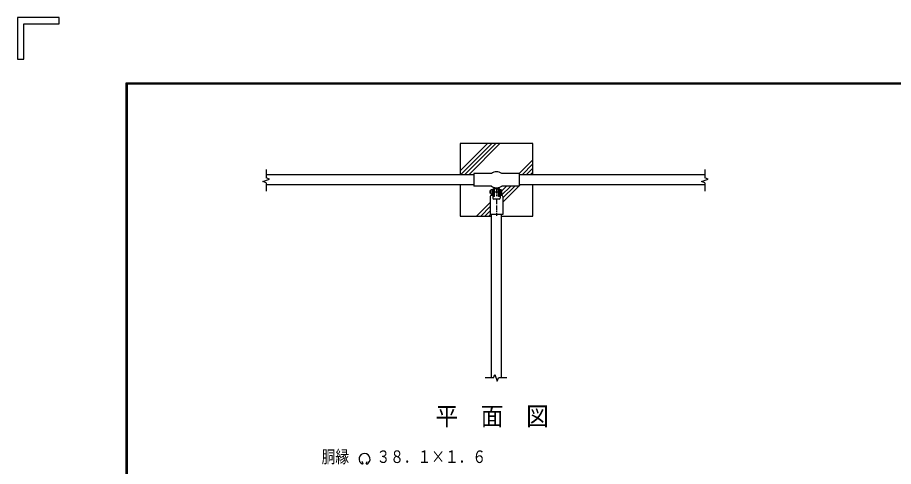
# Model space of a CAD drawing. Units: millimetres, scale not verified. Extents: x -4425 to 4425, y -3150 to 3150.
# Drawn here: x -4425 to -1404, y 1602 to 3150 of the extents above; entities that cross this region are included whole.
import ezdxf
from ezdxf.enums import TextEntityAlignment as Align

# ---------------------------------------------------------------- set-up
doc = ezdxf.new("R2010")
doc.units = ezdxf.units.MM
doc.header["$LTSCALE"] = 20
doc.linetypes.add('USER1', pattern=[1.125, 0.75, -0.125, 0.125, -0.125])
doc.linetypes.add('USER2', pattern=[2, 1.25, -0.25, 0.25, -0.25])
for name, color, linetype, lineweight in [('0-0_1', 7, 'Continuous', 25), ('0-2_0', 7, 'Continuous', 25), ('0-4_WAKU', 7, 'Continuous', 25)]:
    doc.layers.add(name, color=color, linetype=linetype, lineweight=lineweight)
doc.styles.add('ＭＳ ゴシック', font='')
doc.styles.get('ＭＳ ゴシック').set_extended_font_data('MS Gothic')

msp = doc.modelspace()

# ---------------------------------------------------------------- linework, layer by layer
at = {"layer": '0-0_1', "color": 4}
for p, q in [((-2898.07, 2621.39), (-2803.77, 2715.69)), ((-2897.13, 2608.19), (-2789.63, 2715.69)), ((-2882.99, 2608.19), (-2775.49, 2715.69)), ((-2868.85, 2608.19), (-2761.35, 2715.69)), ((-2695.14, 2612.19), (-2648.07, 2659.26)), ((-2685, 2608.19), (-2648.07, 2645.12)), ((-2670.86, 2608.19), (-2648.07, 2630.98)), ((-3567.24, 2625.83), (-3567.24, 2597.18)), ((-2656.72, 2608.19), (-2648.07, 2616.83)), ((-2054.48, 2625.83), (-2054.48, 2597.18)), ((-3567.24, 2580.08), (-3578.99, 2584.36)), ((-3567.24, 2580.08), (-3567.24, 2551.43)), ((-2761.27, 2546.06), (-2738.14, 2569.19)), ((-2757.18, 2536.01), (-2724, 2569.19)), ((-2751.07, 2513.83), (-2691.72, 2573.19)), ((-2751.07, 2527.98), (-2709.86, 2569.19)), ((-2054.48, 2580.08), (-2066.23, 2584.36)), ((-2054.48, 2580.08), (-2054.48, 2551.43)), ((-2841.64, 2465.69), (-2795.07, 2512.26)), ((-2827.5, 2465.69), (-2795.07, 2498.12)), ((-2813.36, 2465.69), (-2795.07, 2483.98)), ((-2799.21, 2465.69), (-2793.69, 2471.21)), ((-2783.67, 1907.93), (-2812.33, 1907.92)), ((-2783.67, 1907.92), (-2779.4, 1919.67)), ((-2737.92, 1907.92), (-2766.57, 1907.93)), ((-3233.17, 1612.8), (-3236.23, 1619.36)), ((-3223.1, 1612.79), (-3219.48, 1619.06))]:
    msp.add_line(p, q, dxfattribs=at)
at = {"layer": '0-0_1'}
for p, q in [((-2851.07, 2608.19), (-3567.24, 2608.19)), ((-2790.85, 2612.19), (-2851.07, 2612.19)), ((-2851.07, 2612.19), (-2851.07, 2569.19)), ((-2695.07, 2612.19), (-2755.29, 2612.19)), ((-2695.07, 2612.19), (-2695.07, 2569.19)), ((-2054.48, 2608.19), (-2695.07, 2608.19)), ((-2851.07, 2573.19), (-3567.24, 2573.19)), ((-2898.07, 2573.19), (-2898.07, 2465.69)), ((-2790.85, 2569.19), (-2851.07, 2569.19)), ((-2695.07, 2569.19), (-2755.29, 2569.19)), ((-2054.48, 2573.19), (-2695.07, 2573.19)), ((-2648.07, 2465.69), (-2648.07, 2573.19)), ((-2898.07, 2465.69), (-2790.57, 2465.69)), ((-2790.57, 1907.92), (-2790.57, 2471.21)), ((-2755.57, 1907.92), (-2755.57, 2471.21)), ((-2755.57, 2465.69), (-2648.07, 2465.69))]:
    msp.add_line(p, q, dxfattribs=at)
msp.add_lwpolyline([(-2648.07, 2608.19), (-2648.07, 2715.69), (-2898.07, 2715.69), (-2898.07, 2608.19)], dxfattribs=at)
at = {"layer": '0-0_1', "color": 4}
for points in [[(-3578.99, 2584.36), (-3555.5, 2592.91), (-3567.24, 2597.18)], [(-2066.23, 2584.36), (-2042.74, 2592.91), (-2054.48, 2597.18)], [(-2779.4, 1919.67), (-2770.85, 1896.18), (-2766.57, 1907.92)]]:
    msp.add_lwpolyline(points, dxfattribs=at)
at = {"layer": '0-0_1'}
for start, end in [(50.40737, 129.59256), (230.40744, 309.59262)]:
    msp.add_arc((-2773.07, 2590.69), 27.9, start, end, dxfattribs=at)
at = {"layer": '0-0_1', "color": 4}
for centre, radius, start, end in [((-3228.13, 1627.9), 19, 292.92895, 245.65759), ((-3235.13, 1612.43), 2, 245.55066, 10.6575), ((-3221.13, 1612.42), 2, 169.34241, 276.63708)]:
    msp.add_arc(centre, radius, start, end, dxfattribs=at)
at = {"layer": '0-2_0'}
for p, q in [((-2795.61, 2552.19), (-2796.27, 2551.53)), ((-2796.27, 2551.53), (-2796.27, 2544.85)), ((-2792.97, 2551.53), (-2796.27, 2551.53)), ((-2796.27, 2544.85), (-2795.61, 2544.19)), ((-2792.97, 2544.85), (-2796.27, 2544.85)), ((-2795.61, 2552.19), (-2795.61, 2544.19)), ((-2792.97, 2552.19), (-2795.61, 2552.19)), ((-2792.97, 2544.19), (-2795.61, 2544.19)), ((-2792.97, 2554.09), (-2792.97, 2542.34)), ((-2786.47, 2555.69), (-2792.17, 2555.69)), ((-2786.47, 2540.69), (-2792.17, 2540.69)), ((-2786.47, 2556.69), (-2786.47, 2539.69)), ((-2784.87, 2556.69), (-2786.47, 2556.69)), ((-2784.87, 2539.69), (-2786.47, 2539.69)), ((-2784.87, 2558.71), (-2784.87, 2536.71)), ((-2782.57, 2558.71), (-2784.87, 2558.71)), ((-2782.57, 2558.71), (-2782.57, 2536.71)), ((-2761.27, 2558.71), (-2763.57, 2558.71)), ((-2763.57, 2558.71), (-2763.57, 2536.71)), ((-2761.27, 2558.71), (-2761.27, 2536.71)), ((-2756.57, 2555.69), (-2761.27, 2555.69)), ((-2755.77, 2552.19), (-2761.27, 2552.19)), ((-2755.77, 2544.19), (-2761.27, 2544.19)), ((-2756.57, 2540.69), (-2761.27, 2540.69)), ((-2755.77, 2554.03), (-2755.77, 2542.34)), ((-2795.07, 2533.01), (-2795.07, 2471.21)), ((-2785.57, 2536.01), (-2792.07, 2536.01)), ((-2785.57, 2533.71), (-2785.57, 2526.71)), ((-2763.57, 2523.71), (-2782.57, 2523.71)), ((-2754.07, 2536.01), (-2760.57, 2536.01)), ((-2760.57, 2533.71), (-2760.57, 2526.71)), ((-2751.07, 2533.01), (-2751.07, 2471.21)), ((-2751.07, 2471.21), (-2795.07, 2471.21))]:
    msp.add_line(p, q, dxfattribs=at)
at = {"layer": '0-2_0', "color": 4, "linetype": 'USER1'}
for p, q in [((-2757.41, 2548.21), (-2788.23, 2548.21)), ((-2773.07, 2561.19), (-2773.07, 2534)), ((-2773.07, 2522.2), (-2773.07, 2466.53))]:
    msp.add_line(p, q, dxfattribs=at)
at = {"layer": '0-2_0', "color": 2, "linetype": 'USER2'}
for p, q in [((-2778.57, 2548.21), (-2783.87, 2548.21)), ((-2762.27, 2548.21), (-2767.57, 2548.21))]:
    msp.add_line(p, q, dxfattribs=at)
at = {"layer": '0-2_0', "color": 2}
for p, q in [((-2782.37, 2533.01), (-2782.37, 2560.51)), ((-2780.07, 2533.01), (-2780.07, 2560.51)), ((-2773.13, 2558.61), (-2779.81, 2560.7)), ((-2773.13, 2561.02), (-2779.18, 2562.91)), ((-2773.01, 2561.02), (-2766.95, 2562.91)), ((-2773.01, 2558.61), (-2766.33, 2560.7)), ((-2766.07, 2533.01), (-2766.07, 2560.51)), ((-2763.77, 2533.01), (-2763.77, 2560.51)), ((-2780.07, 2533.01), (-2782.37, 2533.01)), ((-2763.77, 2533.01), (-2766.07, 2533.01))]:
    msp.add_line(p, q, dxfattribs=at)
at = {"layer": '0-2_0'}
for centre, radius, start, end in [((-2790.67, 2553.94), 2.3, 130.58225, 229.41775), ((-2782.57, 2548.19), 10.4, 157.38014, 202.61986), ((-2790.66, 2542.44), 2.31, 130.74749, 229.25251), ((-2758.08, 2553.94), 2.31, 310.75793, 49.24207), ((-2766.17, 2548.19), 10.4, 337.38014, 22.61986), ((-2758.07, 2542.44), 2.31, 310.7516, 49.2484), ((-2792.07, 2533.01), 3, 90, 180), ((-2785.57, 2536.71), 3, 270, 0), ((-2785.57, 2536.71), 0.7, 270, 0), ((-2782.57, 2526.71), 3, 180, 270), ((-2760.57, 2536.71), 3, 180, 270), ((-2763.57, 2526.71), 3, 270, 0), ((-2760.57, 2536.71), 0.7, 180, 270), ((-2754.07, 2533.01), 3, 0, 90)]:
    msp.add_arc(centre, radius, start, end, dxfattribs=at)
at = {"layer": '0-2_0', "color": 2}
for centre, radius, start, end in [((-2779.87, 2560.51), 2.5, 74.0546, 180), ((-2779.87, 2560.51), 0.2, 72.62034, 180), ((-2766.27, 2560.51), 2.5, 0, 105.9454), ((-2766.27, 2560.51), 0.2, 0, 107.37966)]:
    msp.add_arc(centre, radius, start, end, dxfattribs=at)
at = {"layer": '0-4_WAKU'}
for p, q in [((-4281.63, 3150.24), (-4424.88, 3150.24)), ((-4403.4, 3006.99), (-4403.4, 3128.75)), ((-4047.88, 2923.24), (4198.12, 2923.24)), ((-4047.88, -2922.76), (-4047.88, 2923.24))]:
    msp.add_line(p, q, dxfattribs=at)
for points in [[(-4424.88, 3150.24), (-4424.88, 3006.99), (-4403.4, 3006.99)], [(-4403.4, 3128.75), (-4281.63, 3128.75), (-4281.63, 3150.24)], [(-4045.88, -2920.76), (-4045.88, 2921.24), (4196.12, 2921.24)]]:
    msp.add_lwpolyline(points, dxfattribs=at)
msp.add_lwpolyline([(-4049.88, 2925.24), (4200.12, 2925.24), (4200.12, -2924.76), (-4049.88, -2924.76)], close=True, dxfattribs=at)

# ---------------------------------------------------------------- texts
at = {"layer": '0-0_1', "color": 4, "style": 'ＭＳ ゴシック'}
for s, height, width, p in [('平\u3000面\u3000図', 63.67, 0.9, (-2983.51, 1724.42)), ('胴縁\u3000\u3000３８．１×１．６', 43.3, 0.8, (-3375.92, 1601.04))]:
    msp.add_text(s, height=height, dxfattribs=dict(at, width=width)).set_placement(p, align=Align.BOTTOM_LEFT)

doc.saveas('drawing.dxf')
